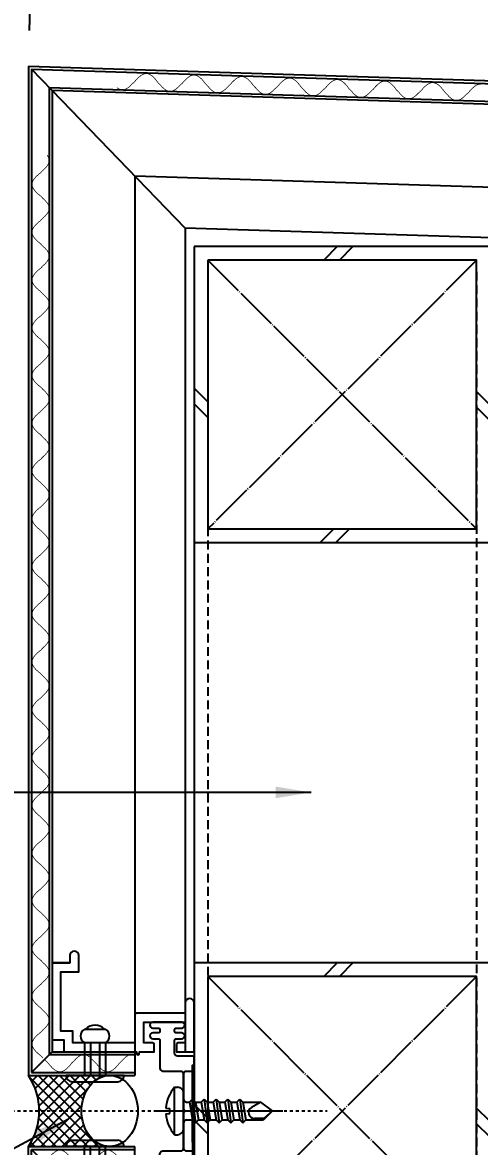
# Model space of a CAD drawing. Header units: millimetres. Extents: x 3549 to 7984, y 668 to 4080.
# Drawn here: x 3952.9 to 4030.1, y 3480.4 to 3670.2 of the extents above; entities that cross this region are included whole.
import ezdxf

# ---------------------------------------------------------------- set-up
doc = ezdxf.new("R2010")
doc.units = ezdxf.units.MM
for name, pattern in [('CENTER', [7.75, 7.25, -0.25, 0, -0.25]), ('HIDDEN', [0.375, 0.25, -0.125]), ('HIDDEN2', [1, 0.5, -0.5])]:
    doc.linetypes.add(name, pattern=pattern)
doc.layers.get('Defpoints').update_dxf_attribs({"color": 211})
for name, color, linetype in [('.1 text box', 7, 'Continuous'), ('3', 3, 'Continuous'), ('4', 4, 'Continuous'), ('A-SECT-WALL', 52, 'Continuous'), ('BOARD', 55, 'Continuous'), ('Bolt', 1, 'Continuous'), ('Dims', 1, 'Continuous'), ('PI', 6, 'Continuous'), ('TEXT', 2, 'Continuous')]:
    doc.layers.add(name, color=color, linetype=linetype)
doc.layers.add('NT Panel', color=7, linetype='Continuous', true_color=0xbfff7f)
doc.styles.get("Standard").update_dxf_attribs({"font": 'arial.ttf'})
doc.dimstyles.new('Telling', dxfattribs={"dimscale": 2, "dimtxt": 3, "dimasz": 3, "dimexe": 1, "dimexo": 3, "dimgap": 1, "dimtad": 1, "dimdec": 1, "dimrnd": 1, "dimdsep": 46, "dimtxsty": 'Standard', "dimcen": 3, "dimclrd": 1, "dimclre": 1, "dimclrt": 2, "dimadec": 0, "dimazin": 0, "dimtfac": 1, "dimtdec": 1, "dimtofl": 0, "dimtmove": 0, "dimatfit": 0, "dimfxl": 1, "dimtolj": 1, "dimtzin": 0, "dimlwe": -1, "dimarcsym": 0})

# ---------------------------------------------------------------- blocks, each defined once
blk = doc.blocks.new('50')
at = {"color": 1, "linetype": 'CENTER'}
for p, q in [((-3.97, -22.7), (-49.37, 22.7)), ((-3.97, 22.7), (-49.37, -22.7))]:
    blk.add_line(p, q, dxfattribs=at)
at = {"layer": 'PI', "color": 9}
for p, q in [((-31.12, 25), (-28.82, 22.7)), ((-28.47, 25), (-26.17, 22.7)), ((-49.37, 1.24), (-51.67, -1.06)), ((-1.67, 1.82), (-3.97, -0.48)), ((-49.37, -1.41), (-51.67, -3.71)), ((-1.67, -0.83), (-3.97, -3.13)), ((-30.54, -22.7), (-28.24, -25)), ((-27.89, -22.7), (-25.59, -25))]:
    blk.add_line(p, q, dxfattribs=at)
at = {"layer": 'PI', "color": 4}
for points in [[(-1.67, -25), (-51.67, -25), (-51.67, 25), (-1.67, 25)], [(-3.97, -22.7), (-49.37, -22.7), (-49.37, 22.7), (-3.97, 22.7)]]:
    blk.add_lwpolyline(points, close=True, dxfattribs=at)
blk = doc.blocks.new('*D38')
at = {"layer": 'Defpoints', "color": 0, "transparency": 16777216}
for p in [(3953.87, 3492.38), (3701.16, 3480.38), (3953.87, 3480.38)]:
    blk.add_point(p, dxfattribs=at)
at = {"layer": 'Dims', "color": 1, "lineweight": -2, "transparency": 16777216}
for p, q in [((3701.16, 3498.38), (3701.16, 3504.38)), ((3701.16, 3474.38), (3701.16, 3468.38))]:
    blk.add_line(p, q, dxfattribs=at)
at = {"layer": 'Dims', "color": 1, "transparency": 16777216}
for p, q in [((3947.87, 3492.38), (3699.16, 3492.38)), ((3947.87, 3480.38), (3699.16, 3480.38))]:
    blk.add_line(p, q, dxfattribs=at)
for points in [[(3700.16, 3498.38), (3702.16, 3498.38), (3701.16, 3492.38)], [(3700.16, 3474.38), (3702.16, 3474.38), (3701.16, 3480.38)]]:
    blk.add_solid(points, dxfattribs=at)
at = {"layer": 'Dims', "color": 2, "transparency": 16777216, "insert": (3696.14, 3486.38), "char_height": 6, "attachment_point": 5, "rotation": 90}
blk.add_mtext('\\A1;12', dxfattribs=at)
blk = doc.blocks.new('*D40')
at = {"layer": 'Defpoints', "color": 0, "transparency": 16777216}
for p in [(3953.64, 3662.87), (3701.16, 3492.38), (3953.87, 3492.38)]:
    blk.add_point(p, dxfattribs=at)
at = {"layer": 'Dims', "color": 1, "transparency": 16777216}
for p, q in [((3947.64, 3662.87), (3699.16, 3662.87)), ((3947.87, 3492.38), (3699.16, 3492.38))]:
    blk.add_line(p, q, dxfattribs=at)
at = {"layer": 'Dims', "color": 1, "lineweight": -2, "transparency": 16777216}
blk.add_line((3701.16, 3656.87), (3701.16, 3498.38), dxfattribs=at)
at = {"layer": 'Dims', "color": 1, "transparency": 16777216}
for points in [[(3700.16, 3656.87), (3702.16, 3656.87), (3701.16, 3662.87)], [(3700.16, 3498.38), (3702.16, 3498.38), (3701.16, 3492.38)]]:
    blk.add_solid(points, dxfattribs=at)
at = {"layer": 'Dims', "color": 2, "transparency": 16777216, "insert": (3696.11, 3581.24), "char_height": 6, "attachment_point": 5, "rotation": 90}
blk.add_mtext('\\A1;ALUMIX FLUX "DIM"', dxfattribs=at)
blk = doc.blocks.new('*D42')
at = {"layer": 'Defpoints', "color": 0, "transparency": 16777216}
for p in [(3955.29, 3707.56), (3953.87, 3662.87), (4427.87, 3647.85)]:
    blk.add_point(p, dxfattribs=at)
at = {"layer": 'Dims', "color": 1, "transparency": 16777216}
for p, q in [((3954.06, 3668.86), (3955.35, 3709.56)), ((4428.06, 3653.85), (4429.35, 3694.55))]:
    blk.add_line(p, q, dxfattribs=at)
at = {"layer": 'Dims', "color": 1, "lineweight": -2, "transparency": 16777216}
blk.add_line((4423.29, 3692.74), (3961.28, 3707.37), dxfattribs=at)
at = {"layer": 'Dims', "color": 1, "transparency": 16777216}
for points in [[(3961.32, 3708.37), (3961.25, 3706.37), (3955.29, 3707.56)], [(4423.32, 3693.74), (4423.26, 3691.74), (4429.29, 3692.55)]]:
    blk.add_solid(points, dxfattribs=at)
at = {"layer": 'Dims', "color": 2, "transparency": 16777216, "insert": (4192.45, 3705.05), "char_height": 6, "attachment_point": 5, "rotation": 358.1861}
blk.add_mtext('\\A1;VAR', dxfattribs=at)
blk = doc.blocks.new('SLIDE-MOLD')
at = {"layer": '.1 text box', "color": 7, "ltscale": 0.8, "true_color": 0xffffff, "elevation": 0}
blk.add_lwpolyline([(27951.36, 11468.84), (27951.36, 11465.84), (27951.36, 11468.84), (27964.36, 11468.84), (27964.36, 11466.84), (27966.36, 11466.84), (27966.36, 11454.59), (27966.74, 11454.52, -0.679596), (27966.74, 11454.15), (27966.36, 11454.09), (27966.36, 11451.59), (27965.11, 11451.59, -0.414214), (27964.86, 11451.84), (27964.86, 11453.34), (27961.36, 11453.34), (27961.36, 11446.34), (27964.86, 11446.34), (27964.86, 11447.59, -0.414214), (27965.11, 11447.84), (27966.36, 11447.84), (27966.36, 11445.09, -0.414214), (27966.11, 11444.84), (27958.11, 11444.84, -1), (27958.11, 11446.34), (27959.86, 11446.34), (27959.86, 11454.59, -0.414214), (27960.11, 11454.84), (27964.86, 11454.84), (27964.86, 11465.34), (27962.86, 11465.34), (27962.86, 11467.34), (27952.86, 11467.34), (27952.86, 11464.34), (27950.11, 11464.34, -1), (27950.11, 11465.84), (27951.36, 11465.84)], format="xyb", dxfattribs=at)
blk.add_lwpolyline([(27982.86, 11444.84), (27981.86, 11444.84, -0.414214), (27981.61, 11445.09), (27981.61, 11445.14), (27968.61, 11445.14), (27968.61, 11445.09, -0.414214), (27968.36, 11444.84), (27967.36, 11444.84, -0.414214), (27967.11, 11445.09), (27967.11, 11447.64, 0.414214), (27966.61, 11448.14), (27964.41, 11448.14, 0.414214), (27964.16, 11447.89), (27964.16, 11446.94, -1), (27963.16, 11446.94), (27963.16, 11447.89, 0.414214), (27962.91, 11448.14), (27962.61, 11448.14, 0.414214), (27962.36, 11447.89), (27962.36, 11446.94, -1), (27961.36, 11446.94), (27961.36, 11451.84, -1), (27962.36, 11451.84), (27962.36, 11450.89, 0.414214), (27962.61, 11450.64), (27962.91, 11450.64, 0.414214), (27963.16, 11450.89), (27963.16, 11451.84, -1), (27964.16, 11451.84), (27964.16, 11450.89, 0.414214), (27964.41, 11450.64), (27969.12, 11450.64, -0.414214), (27969.62, 11450.14), (27969.62, 11447.14, 0.414214), (27970.12, 11446.64), (27976.06, 11446.64), (27976.36, 11446.34), (27976.66, 11446.64), (27982.61, 11446.64, -0.414214), (27983.11, 11446.14), (27983.11, 11445.09, -0.414214)], format="xyb", close=True, dxfattribs=at)
blk = doc.blocks.new('피스')
at = {"color": 1, "linetype": 'CENTER'}
for p, q in [((0, 4.99), (0, -16.77)), ((-0.5, 2.98), (-0.4, 2.3)), ((0.5, 2.98), (0.4, 2.3))]:
    blk.add_line(p, q, dxfattribs=at)
at = {"color": 6}
for p, q in [((-0.4, 2.3), (0.4, 2.3)), ((-4, 1.5), (-4, 1)), ((-4, 1.5), (4, 1.5)), ((-3, 0), (3, 0)), ((4, 1.5), (4, 1)), ((2, -1.5), (-2, -2)), ((-1.5, -1.5), (-2, -2)), ((-1.5, -0.5), (-1.5, -1.5)), ((1.5, -1), (-1.5, -1.5)), ((1.5, -0.5), (1.5, -1)), ((1.5, -1), (2, -1.5)), ((2, -1.5), (1.5, -2)), ((-2, -2), (-1.5, -2.5)), ((-1.5, -3.5), (-2, -4)), ((2, -3.5), (-2, -4)), ((1.5, -2), (-1.5, -2.5)), ((-1.5, -2.5), (-1.5, -3.5)), ((1.5, -3), (-1.5, -3.5)), ((1.5, -2), (1.5, -3)), ((1.5, -3), (2, -3.5)), ((2, -3.5), (1.5, -4)), ((-2, -4), (-1.5, -4.5)), ((-1.5, -5.5), (-2, -6)), ((2, -5.5), (-2, -6)), ((1.5, -4), (-1.5, -4.5)), ((-1.5, -4.5), (-1.5, -5.5)), ((1.5, -5), (-1.5, -5.5)), ((1.5, -4), (1.5, -5)), ((1.5, -5), (2, -5.5)), ((2, -5.5), (1.5, -6)), ((-2, -6), (-1.5, -6.5)), ((-1.5, -7.5), (-2, -8)), ((2, -7.5), (-2, -8)), ((1.5, -6), (-1.5, -6.5)), ((-1.5, -6.5), (-1.5, -7.5)), ((1.5, -7), (-1.5, -7.5)), ((1.5, -6), (1.5, -7)), ((1.5, -7), (2, -7.5)), ((2, -7.5), (1.5, -8)), ((-2, -8), (-1.5, -8.5)), ((1.5, -8), (-1.5, -8.5)), ((-1.5, -8.5), (-1.5, -9.5)), ((1.5, -9), (-1.5, -9.5)), ((1.5, -8), (1.5, -9)), ((1.5, -9), (2, -9.5)), ((-1.5, -9.5), (-2, -10)), ((2, -9.5), (-2, -10)), ((-2, -10), (-1.5, -10.5)), ((1.5, -10), (-1.5, -10.5)), ((-1.5, -10.5), (-1.5, -13.5)), ((2, -9.5), (1.5, -10)), ((1.5, -10), (1.5, -13.03)), ((-1.27, -13.54), (-1.27, -11.97)), ((0, -15), (1.5, -13.03)), ((1.5, -13.03), (0.6, -11.47)), ((0, -15), (-1.5, -13.5)), ((0, -15), (-1.27, -13.54))]:
    blk.add_line(p, q, dxfattribs=at)
for centre, radius, start, end in [((0, -3.08), 6.08, 94.7146, 131.1121), ((0, -3.08), 6.08, 48.8879, 85.2854), ((-3, 1), 1, 180, 270), ((-2, -0.5), 0.5, 0, 90), ((2, -0.5), 0.5, 90, 180), ((3, 1), 1, 270, 0), ((-0.27, -11.97), 1, 30.0863, 180)]:
    blk.add_arc(centre, radius, start, end, dxfattribs=at)
blk = doc.blocks.new('N-SCREW')
at = {"color": 6}
blk.add_blockref('피스', (17.25, -1.03), dxfattribs=at)
blk = doc.blocks.new('FLUX_JOINT')
at = {"color": 1, "linetype": 'HIDDEN2'}
blk.add_line((2638.16, 3568.59), (2638.16, 3627.9), dxfattribs=at)
at = {"color": 18, "linetype": 'HIDDEN2', "true_color": 0x000000}
blk.add_line((2632.66, 3605.42), (2643.66, 3605.42), dxfattribs=at)
at = {"layer": 'BOARD', "const_width": 0.125}
for points in [[(2629.45, 3580.13), (2629.69, 3580.36), (2630.09, 3580.77), (2630.5, 3581.1), (2630.9, 3581.48), (2631.2, 3581.82), (2631.39, 3582.14), (2631.5, 3582.45), (2631.53, 3582.75), (2631.5, 3583.04), (2631.39, 3583.35), (2631.2, 3583.67), (2630.9, 3584.01), (2630.5, 3584.39), (2630.09, 3584.72), (2629.69, 3585.13), (2629.29, 3585.51), (2629, 3585.86), (2628.8, 3586.18), (2628.7, 3586.48), (2628.66, 3586.78), (2628.7, 3587.07), (2628.8, 3587.38), (2629, 3587.7), (2629.29, 3588.04), (2629.69, 3588.42), (2630.09, 3588.84), (2630.5, 3589.17), (2630.9, 3589.54), (2631.2, 3589.89), (2631.39, 3590.21), (2631.5, 3590.51), (2631.53, 3590.81), (2631.5, 3591.11), (2631.39, 3591.41), (2631.2, 3591.73), (2630.9, 3592.08), (2630.5, 3592.45), (2630.09, 3592.79), (2629.69, 3593.2), (2629.29, 3593.58), (2629, 3593.92), (2628.8, 3594.24), (2628.7, 3594.55), (2628.66, 3594.84), (2628.7, 3595.14), (2628.8, 3595.45)], [(2646.87, 3580.13), (2646.63, 3580.36), (2646.23, 3580.77), (2645.82, 3581.1), (2645.42, 3581.48), (2645.13, 3581.82), (2644.93, 3582.14), (2644.82, 3582.45), (2644.79, 3582.75), (2644.82, 3583.04), (2644.93, 3583.35), (2645.13, 3583.67), (2645.42, 3584.01), (2645.82, 3584.39), (2646.23, 3584.72), (2646.63, 3585.13), (2647.03, 3585.51), (2647.32, 3585.86), (2647.52, 3586.18), (2647.63, 3586.48), (2647.66, 3586.78), (2647.63, 3587.07), (2647.52, 3587.38), (2647.32, 3587.7), (2647.03, 3588.04), (2646.63, 3588.42), (2646.23, 3588.84), (2645.82, 3589.17), (2645.42, 3589.54), (2645.13, 3589.89), (2644.93, 3590.21), (2644.82, 3590.51), (2644.79, 3590.81), (2644.82, 3591.11), (2644.93, 3591.41), (2645.13, 3591.73), (2645.42, 3592.08), (2645.82, 3592.45), (2646.23, 3592.79), (2646.63, 3593.2), (2647.03, 3593.58), (2647.32, 3593.92), (2647.52, 3594.24), (2647.63, 3594.55), (2647.66, 3594.84), (2647.63, 3595.14), (2647.52, 3595.45)], [(2607.6, 3580.58), (2607.94, 3580.29), (2608.32, 3579.89), (2608.73, 3579.49), (2609.06, 3579.08), (2609.44, 3578.68), (2609.79, 3578.38), (2610.11, 3578.19), (2610.41, 3578.08), (2610.71, 3578.05), (2611, 3578.08), (2611.31, 3578.19), (2611.63, 3578.38), (2611.97, 3578.68), (2612.35, 3579.08), (2612.68, 3579.49), (2613.1, 3579.89), (2613.47, 3580.29), (2613.82, 3580.58), (2614.14, 3580.78), (2614.44, 3580.88), (2614.74, 3580.92), (2615.04, 3580.88), (2615.34, 3580.78), (2615.66, 3580.58), (2616.01, 3580.29), (2616.38, 3579.89), (2616.8, 3579.49), (2617.13, 3579.08), (2617.51, 3578.68), (2617.85, 3578.38), (2618.17, 3578.19), (2618.48, 3578.08), (2618.77, 3578.05), (2619.07, 3578.08), (2619.37, 3578.19), (2619.69, 3578.38), (2620.04, 3578.68), (2620.42, 3579.08), (2620.75, 3579.49), (2621.16, 3579.89), (2621.54, 3580.29), (2621.88, 3580.58), (2622.21, 3580.78), (2622.51, 3580.88), (2622.81, 3580.92), (2623.1, 3580.88), (2623.41, 3580.78), (2623.73, 3580.58), (2624.07, 3580.29), (2624.45, 3579.89), (2624.87, 3579.49), (2625.2, 3579.08), (2625.57, 3578.68), (2625.92, 3578.38), (2626.24, 3578.19), (2626.54, 3578.08), (2626.84, 3578.05), (2627.14, 3578.08), (2627.44, 3578.19), (2627.76, 3578.38), (2628.11, 3578.68), (2628.48, 3579.08), (2628.81, 3579.49), (2629.23, 3579.89)], [(2668.38, 3580.29), (2668.01, 3579.89), (2667.59, 3579.49), (2667.26, 3579.08), (2666.88, 3578.68), (2666.54, 3578.38), (2666.22, 3578.19), (2665.91, 3578.08), (2665.62, 3578.05), (2665.32, 3578.08), (2665.02, 3578.19), (2664.69, 3578.38), (2664.35, 3578.68), (2663.97, 3579.08), (2663.64, 3579.49), (2663.23, 3579.89), (2662.85, 3580.29), (2662.5, 3580.58), (2662.18, 3580.78), (2661.88, 3580.88), (2661.58, 3580.92), (2661.29, 3580.88), (2660.98, 3580.78), (2660.66, 3580.58), (2660.32, 3580.29), (2659.94, 3579.89), (2659.52, 3579.49), (2659.19, 3579.08), (2658.82, 3578.68), (2658.47, 3578.38), (2658.15, 3578.19), (2657.85, 3578.08), (2657.55, 3578.05), (2657.25, 3578.08), (2656.95, 3578.19), (2656.63, 3578.38), (2656.28, 3578.68), (2655.91, 3579.08), (2655.58, 3579.49), (2655.16, 3579.89), (2654.78, 3580.29), (2654.44, 3580.58), (2654.12, 3580.78), (2653.81, 3580.88), (2653.52, 3580.92), (2653.22, 3580.88), (2652.92, 3580.78), (2652.6, 3580.58), (2652.25, 3580.29), (2651.87, 3579.89), (2651.46, 3579.49), (2651.13, 3579.08), (2650.75, 3578.68), (2650.41, 3578.38), (2650.08, 3578.19), (2649.78, 3578.08), (2649.48, 3578.05), (2649.19, 3578.08), (2648.88, 3578.19), (2648.56, 3578.38), (2648.22, 3578.68), (2647.84, 3579.08), (2647.51, 3579.49), (2647.09, 3579.89)]]:
    blk.add_lwpolyline(points, dxfattribs=at)
at = {"layer": 'Bolt', "linetype": 'Continuous', "ltscale": 3}
for p, q in [((2632.16, 3593.57), (2632.16, 3583.77)), ((2644.16, 3593.57), (2644.16, 3583.77)), ((2626.66, 3590.42, 0), (2626.66, 3586.92, 0)), ((2649.66, 3590.42, 0), (2649.66, 3586.92, 0))]:
    blk.add_line(p, q, dxfattribs=at)
at = {"layer": 'Bolt'}
for p, q in [((2633.21, 3584.82), (2633.21, 3592.52)), ((2643.11, 3584.82), (2643.11, 3592.52)), ((2624.35, 3586.92), (2624.35, 3590.42)), ((2626.66, 3590.42, 0), (2632.16, 3590.42, 0)), ((2649.66, 3590.42, 0), (2644.16, 3590.42, 0)), ((2651.98, 3586.92), (2651.98, 3590.42)), ((2626.66, 3589.42, 0), (2632.16, 3589.42, 0)), ((2649.66, 3589.42, 0), (2644.16, 3589.42, 0)), ((2626.66, 3587.92, 0), (2632.16, 3587.92, 0)), ((2626.66, 3586.92, 0), (2632.16, 3586.92, 0)), ((2649.66, 3587.92, 0), (2644.16, 3587.92, 0)), ((2649.66, 3586.92, 0), (2644.16, 3586.92, 0))]:
    blk.add_line(p, q, dxfattribs=at)
for centre, radius, start, end in [((2632.16, 3592.52), 1.05, 0, 90), ((2644.16, 3592.52), 1.05, 90, 180), ((2625.85, 3588.67), 2.2, 133.0029, 226.9971), ((2625.5, 3589.82, 0), 1.3, 27.3471, 152.6529), ((2650.82, 3589.82, 0), 1.3, 27.3471, 152.6529), ((2650.47, 3588.67), 2.2, 313.0029, 46.9971), ((2625.5, 3587.52, 0), 1.3, 207.3471, 332.6529), ((2650.82, 3587.52, 0), 1.3, 207.3471, 332.6529), ((2632.16, 3584.82), 1.05, 270, 0), ((2644.16, 3584.82), 1.05, 180, 270)]:
    blk.add_arc(centre, radius, start, end, dxfattribs=at)
at = {"layer": 'NT Panel', "color": 30, "true_color": 0xff7f00}
for p, q in [((2628.16, 3595.42), (2632.16, 3595.42)), ((2628.16, 3581.42), (2628.16, 3595.42)), ((2632.16, 3577.42), (2632.16, 3595.42)), ((2648.16, 3595.42), (2644.16, 3595.42)), ((2644.16, 3577.42), (2644.16, 3595.42)), ((2648.16, 3581.42), (2648.16, 3595.42)), ((2608.16, 3581.42), (2628.16, 3581.42)), ((2668.16, 3581.42), (2648.16, 3581.42)), ((2608.16, 3577.42), (2632.16, 3577.42)), ((2668.16, 3577.42), (2644.16, 3577.42))]:
    blk.add_line(p, q, dxfattribs=at)
at = {"layer": 'NT Panel', "color": 5, "true_color": 0x0000ff}
for p, q in [((2628.66, 3595.42), (2628.66, 3580.92)), ((2631.66, 3577.92), (2631.66, 3595.42)), ((2644.66, 3577.92), (2644.66, 3595.42)), ((2647.66, 3595.42), (2647.66, 3580.92)), ((2608.16, 3580.92), (2628.66, 3580.92)), ((2631.66, 3577.92), (2628.16, 3581.42)), ((2644.66, 3577.92), (2648.16, 3581.42)), ((2668.16, 3580.92), (2647.66, 3580.92)), ((2608.16, 3577.92), (2631.66, 3577.92)), ((2668.16, 3577.92), (2644.66, 3577.92))]:
    blk.add_line(p, q, dxfattribs=at)
at = {"rotation": 180}
blk.add_blockref('N-SCREW', (2655.41, 3602.59), dxfattribs=at)
at = {"layer": 'TEXT', "xscale": -1, "rotation": 180}
blk.add_blockref('SLIDE-MOLD', (-25338.2, 15050.26, 0), dxfattribs=at)
at = {"layer": 'TEXT', "rotation": 180}
blk.add_blockref('SLIDE-MOLD', (30614.53, 15050.26, 0), dxfattribs=at)

msp = doc.modelspace()

# ---------------------------------------------------------------- hatches: boundary and pattern name
at = {"layer": 'BOARD'}
h = msp.add_hatch(dxfattribs=at)
h.set_pattern_fill('ANSI37', color=256, scale=0.4, angle=90, style=0)
h.set_pattern_definition([(135, (34242.2624, -17413.588), (-0.898025557, -0.898025557), []), (225, (34242.2624, -17413.588), (0.898025557, -0.898025557), [])])
edge = h.paths.add_edge_path()
edge.add_ellipse((3967.59, 3486.38), major_axis=(0, -6), ratio=0.793089, start_angle=180, end_angle=360)
edge.add_line((3967.59, 3480.38), (3953.87, 3480.38))
edge.add_arc((3944.91, 3486.38), 10.79, 326.2071, 393.7929)
edge.add_line((3953.87, 3492.38), (3967.59, 3492.38))

# ---------------------------------------------------------------- linework, layer by layer
at = {"layer": '3', "color": 4}
msp.add_line((3981.87, 3632.38), (3981.87, 3200.85), dxfattribs=at)
at = {"layer": 'A-SECT-WALL', "color": 5}
for p, q in [((3954.37, 3662.35), (3954.37, 3492.88)), ((3954.37, 3662.35), (4427.37, 3647.37)), ((3957.87, 3658.74), (3954.37, 3662.35)), ((3957.37, 3659.25), (3957.37, 3495.88)), ((3957.37, 3659.25), (4424.37, 3644.46))]:
    msp.add_line(p, q, dxfattribs=at)
at = {"layer": 'BOARD', "const_width": 0.125}
for points in [[(4030.25, 3659.82), (4029.95, 3659.79), (4029.65, 3659.7), (4029.32, 3659.51), (4028.97, 3659.23), (4028.58, 3658.84), (4028.23, 3658.44), (4027.81, 3658.06), (4027.42, 3657.67), (4027.06, 3657.39), (4026.73, 3657.2), (4026.43, 3657.1), (4026.13, 3657.08), (4025.83, 3657.12), (4025.53, 3657.24), (4025.22, 3657.44), (4024.88, 3657.75), (4024.52, 3658.16), (4024.12, 3658.57), (4023.8, 3658.99), (4023.44, 3659.4), (4023.1, 3659.71), (4022.79, 3659.91), (4022.48, 3660.03), (4022.19, 3660.07), (4021.89, 3660.05), (4021.58, 3659.95), (4021.26, 3659.77), (4020.9, 3659.48), (4020.51, 3659.09), (4020.17, 3658.69), (4019.74, 3658.31), (4019.35, 3657.92), (4019, 3657.64), (4018.67, 3657.46), (4018.37, 3657.36), (4018.07, 3657.33), (4017.77, 3657.37), (4017.47, 3657.49), (4017.16, 3657.7), (4016.82, 3658), (4016.46, 3658.42), (4016.05, 3658.82), (4015.74, 3659.25), (4015.37, 3659.66), (4015.04, 3659.96), (4014.72, 3660.17), (4014.42, 3660.29), (4014.13, 3660.33), (4013.83, 3660.31), (4013.52, 3660.21), (4013.2, 3660.02), (4012.84, 3659.74), (4012.45, 3659.35), (4012.11, 3658.95), (4011.68, 3658.57), (4011.29, 3658.18), (4010.94, 3657.9), (4010.61, 3657.71), (4010.3, 3657.61), (4010.01, 3657.59), (4009.71, 3657.63), (4009.41, 3657.75), (4009.1, 3657.95), (4008.76, 3658.26), (4008.4, 3658.67), (4007.99, 3659.08), (4007.68, 3659.5), (4007.31, 3659.91), (4006.98, 3660.22), (4006.66, 3660.42), (4006.36, 3660.54), (4006.07, 3660.59), (4005.77, 3660.56), (4005.46, 3660.46), (4005.13, 3660.28), (4004.78, 3659.99), (4004.39, 3659.6), (4004.05, 3659.2), (4003.62, 3658.82), (4003.23, 3658.43), (4002.88, 3658.15), (4002.55, 3657.97), (4002.24, 3657.87), (4001.94, 3657.84), (4001.65, 3657.89), (4001.35, 3658), (4001.03, 3658.21), (4000.7, 3658.51), (4000.33, 3658.93), (3999.93, 3659.33), (3999.61, 3659.76), (3999.25, 3660.17), (3998.91, 3660.47), (3998.6, 3660.68), (3998.3, 3660.8), (3998, 3660.84), (3997.71, 3660.82), (3997.4, 3660.72), (3997.07, 3660.53), (3996.72, 3660.25), (3996.33, 3659.86), (3995.98, 3659.46), (3995.56, 3659.08), (3995.17, 3658.69), (3994.81, 3658.41), (3994.49, 3658.22), (3994.18, 3658.12), (3993.88, 3658.1), (3993.59, 3658.14), (3993.29, 3658.26), (3992.97, 3658.46), (3992.64, 3658.77), (3992.27, 3659.18), (3991.87, 3659.59), (3991.55, 3660.01), (3991.19, 3660.42), (3990.85, 3660.73), (3990.54, 3660.93), (3990.24, 3661.05), (3989.94, 3661.1), (3989.64, 3661.07), (3989.34, 3660.97), (3989.01, 3660.79), (3988.66, 3660.5), (3988.27, 3660.12), (3987.92, 3659.71), (3987.5, 3659.33), (3987.11, 3658.94), (3986.75, 3658.66), (3986.42, 3658.48), (3986.12, 3658.38), (3985.82, 3658.35), (3985.52, 3658.4), (3985.22, 3658.51), (3984.91, 3658.72), (3984.57, 3659.02), (3984.21, 3659.44), (3983.81, 3659.84), (3983.49, 3660.27), (3983.13, 3660.68), (3982.79, 3660.98), (3982.48, 3661.19), (3982.17, 3661.31), (3981.88, 3661.35), (3981.58, 3661.33), (3981.27, 3661.23), (3980.95, 3661.04), (3980.59, 3660.76), (3980.2, 3660.37), (3979.86, 3659.97), (3979.43, 3659.59), (3979.04, 3659.2), (3978.69, 3658.92), (3978.36, 3658.73), (3978.05, 3658.63), (3977.76, 3658.61), (3977.46, 3658.65), (3977.16, 3658.77), (3976.85, 3658.98), (3976.51, 3659.28), (3976.15, 3659.69), (3975.74, 3660.1), (3975.43, 3660.52), (3975.06, 3660.94), (3974.73, 3661.24), (3974.41, 3661.44), (3974.11, 3661.56), (3973.82, 3661.61), (3973.52, 3661.58), (3973.21, 3661.48), (3972.89, 3661.3), (3972.53, 3661.02), (3972.14, 3660.63), (3971.8, 3660.22), (3971.37, 3659.84), (3970.98, 3659.45), (3970.63, 3659.17), (3970.3, 3658.99), (3969.99, 3658.89), (3969.7, 3658.86), (3969.4, 3658.91), (3969.1, 3659.03), (3968.79, 3659.23)], [(3955.94, 3507.74), (3956.34, 3508.16), (3956.74, 3508.53), (3957.03, 3508.88), (3957.23, 3509.2), (3957.34, 3509.5), (3957.37, 3509.8), (3957.34, 3510.1), (3957.23, 3510.4), (3957.03, 3510.72), (3956.74, 3511.07), (3956.34, 3511.44), (3955.94, 3511.86), (3955.53, 3512.19), (3955.13, 3512.57), (3954.84, 3512.91), (3954.64, 3513.23), (3954.53, 3513.54), (3954.5, 3513.83), (3954.53, 3514.13), (3954.64, 3514.43), (3954.84, 3514.75), (3955.13, 3515.1), (3955.53, 3515.48), (3955.94, 3515.81), (3956.34, 3516.22), (3956.74, 3516.6), (3957.03, 3516.94), (3957.23, 3517.26), (3957.34, 3517.57), (3957.37, 3517.87), (3957.34, 3518.16), (3957.23, 3518.47), (3957.03, 3518.79), (3956.74, 3519.13), (3956.34, 3519.51), (3955.94, 3519.92), (3955.53, 3520.26), (3955.13, 3520.63), (3954.84, 3520.98), (3954.64, 3521.3), (3954.53, 3521.6), (3954.5, 3521.9), (3954.53, 3522.2), (3954.64, 3522.5), (3954.84, 3522.82), (3955.13, 3523.17), (3955.53, 3523.54), (3955.94, 3523.87), (3956.34, 3524.29), (3956.74, 3524.67), (3957.03, 3525.01), (3957.23, 3525.33), (3957.34, 3525.64), (3957.37, 3525.93), (3957.34, 3526.23), (3957.23, 3526.53), (3957.03, 3526.85), (3956.74, 3527.2), (3956.34, 3527.58), (3955.94, 3527.99), (3955.53, 3528.32), (3955.13, 3528.7), (3954.84, 3529.04), (3954.64, 3529.36), (3954.53, 3529.67), (3954.5, 3529.96), (3954.53, 3530.26), (3954.64, 3530.57), (3954.84, 3530.89), (3955.13, 3531.23), (3955.53, 3531.61), (3955.94, 3531.94), (3956.34, 3532.35), (3956.74, 3532.73), (3957.03, 3533.08), (3957.23, 3533.4), (3957.34, 3533.7), (3957.37, 3534), (3957.34, 3534.29), (3957.23, 3534.6), (3957.03, 3534.92), (3956.74, 3535.26), (3956.34, 3535.64), (3955.94, 3536.06), (3955.53, 3536.39), (3955.13, 3536.76), (3954.84, 3537.11), (3954.64, 3537.43), (3954.53, 3537.73), (3954.5, 3538.03), (3954.53, 3538.33), (3954.64, 3538.63), (3954.84, 3538.95), (3955.13, 3539.3), (3955.53, 3539.67), (3955.94, 3540), (3956.34, 3540.42), (3956.74, 3540.8), (3957.03, 3541.14), (3957.23, 3541.46), (3957.34, 3541.77), (3957.37, 3542.06), (3957.34, 3542.36), (3957.23, 3542.66), (3957.03, 3542.99), (3956.74, 3543.33), (3956.34, 3543.71), (3955.94, 3544.12), (3955.53, 3544.45), (3955.13, 3544.83), (3954.84, 3545.18), (3954.64, 3545.5), (3954.53, 3545.8), (3954.5, 3546.1), (3954.53, 3546.39), (3954.64, 3546.7), (3954.84, 3547.02), (3955.13, 3547.36), (3955.53, 3547.74), (3955.94, 3548.07), (3956.34, 3548.49), (3956.74, 3548.86), (3957.03, 3549.21), (3957.23, 3549.53), (3957.34, 3549.83), (3957.37, 3550.13), (3957.34, 3550.43), (3957.23, 3550.73), (3957.03, 3551.05), (3956.74, 3551.4), (3956.34, 3551.77), (3955.94, 3552.19), (3955.53, 3552.52), (3955.13, 3552.9), (3954.84, 3553.24), (3954.64, 3553.56), (3954.53, 3553.87), (3954.5, 3554.16), (3954.53, 3554.46), (3954.64, 3554.76), (3954.84, 3555.08), (3955.13, 3555.43), (3955.53, 3555.81), (3955.94, 3556.14), (3956.34, 3556.55), (3956.74, 3556.93), (3957.03, 3557.27), (3957.23, 3557.6), (3957.34, 3557.9), (3957.37, 3558.2), (3957.34, 3558.49), (3957.23, 3558.8), (3957.03, 3559.12), (3956.74, 3559.46), (3956.34, 3559.84), (3955.94, 3560.26), (3955.53, 3560.59), (3955.13, 3560.96), (3954.84, 3561.31), (3954.64, 3561.63), (3954.53, 3561.93), (3954.5, 3562.23), (3954.53, 3562.53), (3954.64, 3562.83), (3954.84, 3563.15), (3955.13, 3563.5), (3955.53, 3563.87), (3955.94, 3564.2), (3956.34, 3564.62), (3956.74, 3565), (3957.03, 3565.34), (3957.23, 3565.66), (3957.34, 3565.97), (3957.37, 3566.26), (3957.34, 3566.56), (3957.23, 3566.86), (3957.03, 3567.18), (3956.74, 3567.53), (3956.34, 3567.91), (3955.94, 3568.32), (3955.53, 3568.65), (3955.13, 3569.03), (3954.84, 3569.37), (3954.64, 3569.69), (3954.53, 3570), (3954.5, 3570.3), (3954.53, 3570.59), (3954.64, 3570.9), (3954.84, 3571.22), (3955.13, 3571.56), (3955.53, 3571.94), (3955.94, 3572.27), (3956.34, 3572.68), (3956.74, 3573.06), (3957.03, 3573.41), (3957.23, 3573.73), (3957.34, 3574.03), (3957.37, 3574.33), (3957.34, 3574.62), (3957.23, 3574.93), (3957.03, 3575.25), (3956.74, 3575.59), (3956.34, 3575.97), (3955.94, 3576.39), (3955.53, 3576.72), (3955.13, 3577.1), (3954.84, 3577.44), (3954.64, 3577.76), (3954.53, 3578.07), (3954.5, 3578.36), (3954.53, 3578.66), (3954.64, 3578.96), (3954.84, 3579.28), (3955.13, 3579.63), (3955.53, 3580.01), (3955.94, 3580.34), (3956.34, 3580.75), (3956.74, 3581.13), (3957.03, 3581.47), (3957.23, 3581.79), (3957.34, 3582.1), (3957.37, 3582.39), (3957.34, 3582.69), (3957.23, 3583), (3957.03, 3583.32), (3956.74, 3583.66), (3956.34, 3584.04), (3955.94, 3584.45), (3955.53, 3584.78), (3955.13, 3585.16), (3954.84, 3585.51), (3954.64, 3585.83), (3954.53, 3586.13), (3954.5, 3586.43), (3954.53, 3586.72), (3954.64, 3587.03), (3954.84, 3587.35), (3955.13, 3587.69), (3955.53, 3588.07), (3955.94, 3588.4), (3956.34, 3588.82), (3956.74, 3589.19), (3957.03, 3589.54), (3957.23, 3589.86), (3957.34, 3590.16), (3957.37, 3590.46), (3957.34, 3590.76), (3957.23, 3591.06), (3957.03, 3591.38), (3956.74, 3591.73), (3956.34, 3592.1), (3955.94, 3592.52), (3955.53, 3592.85), (3955.13, 3593.23), (3954.84, 3593.57), (3954.64, 3593.89), (3954.53, 3594.2), (3954.5, 3594.49), (3954.53, 3594.79), (3954.64, 3595.09), (3954.84, 3595.42), (3955.13, 3595.76), (3955.53, 3596.14), (3955.94, 3596.47), (3956.34, 3596.88), (3956.74, 3597.26), (3957.03, 3597.61), (3957.23, 3597.93), (3957.34, 3598.23), (3957.37, 3598.53), (3957.34, 3598.82), (3957.23, 3599.13), (3957.03, 3599.45), (3956.74, 3599.79), (3956.34, 3600.17), (3955.94, 3600.59), (3955.53, 3600.92), (3955.13, 3601.29), (3954.84, 3601.64), (3954.64, 3601.96), (3954.53, 3602.26), (3954.5, 3602.56), (3954.53, 3602.86), (3954.64, 3603.16), (3954.84, 3603.48), (3955.13, 3603.83), (3955.53, 3604.2), (3955.94, 3604.53), (3956.34, 3604.95), (3956.74, 3605.33), (3957.03, 3605.67), (3957.23, 3605.99), (3957.34, 3606.3), (3957.37, 3606.59), (3957.34, 3606.89), (3957.23, 3607.19), (3957.03, 3607.51), (3956.74, 3607.86), (3956.34, 3608.24), (3955.94, 3608.65), (3955.53, 3608.98), (3955.13, 3609.36), (3954.84, 3609.7), (3954.64, 3610.03), (3954.53, 3610.33), (3954.5, 3610.63), (3954.53, 3610.92), (3954.64, 3611.23), (3954.84, 3611.55), (3955.13, 3611.89), (3955.53, 3612.27), (3955.94, 3612.6), (3956.34, 3613.02), (3956.74, 3613.39), (3957.03, 3613.74), (3957.23, 3614.06), (3957.34, 3614.36), (3957.37, 3614.66), (3957.34, 3614.96), (3957.23, 3615.26), (3957.03, 3615.58), (3956.74, 3615.93), (3956.34, 3616.3), (3955.94, 3616.72), (3955.53, 3617.05), (3955.13, 3617.43), (3954.84, 3617.77), (3954.64, 3618.09), (3954.53, 3618.4), (3954.5, 3618.69), (3954.53, 3618.99), (3954.64, 3619.29), (3954.84, 3619.61), (3955.13, 3619.96), (3955.53, 3620.34), (3955.94, 3620.67), (3956.34, 3621.08), (3956.74, 3621.46), (3957.03, 3621.8), (3957.23, 3622.12), (3957.34, 3622.43), (3957.37, 3622.73), (3957.34, 3623.02), (3957.23, 3623.33), (3957.03, 3623.65), (3956.74, 3623.99), (3956.34, 3624.37), (3955.94, 3624.78), (3955.53, 3625.11), (3955.13, 3625.49), (3954.84, 3625.84), (3954.64, 3626.16), (3954.53, 3626.46), (3954.5, 3626.76), (3954.53, 3627.05), (3954.64, 3627.36), (3954.84, 3627.68), (3955.13, 3628.02), (3955.53, 3628.4), (3955.94, 3628.73), (3956.34, 3629.15), (3956.74, 3629.52), (3957.03, 3629.87), (3957.23, 3630.19), (3957.34, 3630.49), (3957.37, 3630.79), (3957.34, 3631.09), (3957.23, 3631.39), (3957.03, 3631.71), (3956.74, 3632.06), (3956.34, 3632.43), (3955.94, 3632.85), (3955.53, 3633.18), (3955.13, 3633.56), (3954.84, 3633.9), (3954.64, 3634.22), (3954.53, 3634.53), (3954.5, 3634.82), (3954.53, 3635.12), (3954.64, 3635.42), (3954.84, 3635.75), (3955.13, 3636.09), (3955.53, 3636.47), (3955.94, 3636.8), (3956.34, 3637.21), (3956.74, 3637.59), (3957.03, 3637.94), (3957.23, 3638.26), (3957.34, 3638.56), (3957.37, 3638.86), (3957.34, 3639.15), (3957.23, 3639.46), (3957.03, 3639.78), (3956.74, 3640.12), (3956.34, 3640.5), (3955.94, 3640.92), (3955.53, 3641.25), (3955.13, 3641.62), (3954.84, 3641.97), (3954.64, 3642.29), (3954.53, 3642.59), (3954.5, 3642.89), (3954.53, 3643.19), (3954.64, 3643.49), (3954.84, 3643.81), (3955.13, 3644.16), (3955.53, 3644.53), (3955.94, 3644.86), (3956.34, 3645.28), (3956.74, 3645.66), (3957.03, 3646), (3957.23, 3646.32), (3957.34, 3646.63), (3957.37, 3646.92), (3957.34, 3647.22), (3957.23, 3647.52), (3957.03, 3647.84)], [(3955.94, 3507.74), (3956.34, 3508.16), (3956.74, 3508.53), (3957.03, 3508.88), (3957.23, 3509.2), (3957.34, 3509.5), (3957.37, 3509.8), (3957.34, 3510.1), (3957.23, 3510.4), (3957.03, 3510.72), (3956.74, 3511.07), (3956.34, 3511.44), (3955.94, 3511.86), (3955.53, 3512.19), (3955.13, 3512.57), (3954.84, 3512.91), (3954.64, 3513.23), (3954.53, 3513.54), (3954.5, 3513.83), (3954.53, 3514.13), (3954.64, 3514.43), (3954.84, 3514.75), (3955.13, 3515.1), (3955.53, 3515.48), (3955.94, 3515.81), (3956.34, 3516.22), (3956.74, 3516.6), (3957.03, 3516.94), (3957.23, 3517.26), (3957.34, 3517.57), (3957.37, 3517.87), (3957.34, 3518.16), (3957.23, 3518.47), (3957.03, 3518.79), (3956.74, 3519.13), (3956.34, 3519.51), (3955.94, 3519.92), (3955.53, 3520.26), (3955.13, 3520.63), (3954.84, 3520.98), (3954.64, 3521.3), (3954.53, 3521.6), (3954.5, 3521.9), (3954.53, 3522.2), (3954.64, 3522.5), (3954.84, 3522.82), (3955.13, 3523.17), (3955.53, 3523.54), (3955.94, 3523.87), (3956.34, 3524.29), (3956.74, 3524.67), (3957.03, 3525.01), (3957.23, 3525.33), (3957.34, 3525.64), (3957.37, 3525.93), (3957.34, 3526.23), (3957.23, 3526.53), (3957.03, 3526.85), (3956.74, 3527.2), (3956.34, 3527.58), (3955.94, 3527.99), (3955.53, 3528.32), (3955.13, 3528.7), (3954.84, 3529.04), (3954.64, 3529.36), (3954.53, 3529.67), (3954.5, 3529.96), (3954.53, 3530.26), (3954.64, 3530.57), (3954.84, 3530.89), (3955.13, 3531.23), (3955.53, 3531.61), (3955.94, 3531.94), (3956.34, 3532.35), (3956.74, 3532.73), (3957.03, 3533.08), (3957.23, 3533.4), (3957.34, 3533.7), (3957.37, 3534), (3957.34, 3534.29), (3957.23, 3534.6), (3957.03, 3534.92), (3956.74, 3535.26), (3956.34, 3535.64), (3955.94, 3536.06), (3955.53, 3536.39), (3955.13, 3536.76), (3954.84, 3537.11), (3954.64, 3537.43), (3954.53, 3537.73), (3954.5, 3538.03), (3954.53, 3538.33), (3954.64, 3538.63), (3954.84, 3538.95), (3955.13, 3539.3), (3955.53, 3539.67), (3955.94, 3540), (3956.34, 3540.42), (3956.74, 3540.8), (3957.03, 3541.14), (3957.23, 3541.46), (3957.34, 3541.77), (3957.37, 3542.06), (3957.34, 3542.36), (3957.23, 3542.66), (3957.03, 3542.99), (3956.74, 3543.33), (3956.34, 3543.71), (3955.94, 3544.12), (3955.53, 3544.45), (3955.13, 3544.83), (3954.84, 3545.18), (3954.64, 3545.5), (3954.53, 3545.8), (3954.5, 3546.1), (3954.53, 3546.39), (3954.64, 3546.7), (3954.84, 3547.02), (3955.13, 3547.36), (3955.53, 3547.74), (3955.94, 3548.07), (3956.34, 3548.49), (3956.74, 3548.86), (3957.03, 3549.21), (3957.23, 3549.53), (3957.34, 3549.83), (3957.37, 3550.13), (3957.34, 3550.43), (3957.23, 3550.73), (3957.03, 3551.05), (3956.74, 3551.4), (3956.34, 3551.77), (3955.94, 3552.19), (3955.53, 3552.52), (3955.13, 3552.9), (3954.84, 3553.24), (3954.64, 3553.56), (3954.53, 3553.87), (3954.5, 3554.16), (3954.53, 3554.46), (3954.64, 3554.76), (3954.84, 3555.08), (3955.13, 3555.43), (3955.53, 3555.81), (3955.94, 3556.14), (3956.34, 3556.55), (3956.74, 3556.93), (3957.03, 3557.27), (3957.23, 3557.6), (3957.34, 3557.9), (3957.37, 3558.2), (3957.34, 3558.49), (3957.23, 3558.8), (3957.03, 3559.12), (3956.74, 3559.46), (3956.34, 3559.84), (3955.94, 3560.26), (3955.53, 3560.59), (3955.13, 3560.96), (3954.84, 3561.31), (3954.64, 3561.63), (3954.53, 3561.93), (3954.5, 3562.23), (3954.53, 3562.53), (3954.64, 3562.83), (3954.84, 3563.15), (3955.13, 3563.5), (3955.53, 3563.87), (3955.94, 3564.2), (3956.34, 3564.62), (3956.74, 3565), (3957.03, 3565.34), (3957.23, 3565.66), (3957.34, 3565.97), (3957.37, 3566.26), (3957.34, 3566.56), (3957.23, 3566.86), (3957.03, 3567.18), (3956.74, 3567.53), (3956.34, 3567.91), (3955.94, 3568.32), (3955.53, 3568.65), (3955.13, 3569.03), (3954.84, 3569.37), (3954.64, 3569.69), (3954.53, 3570), (3954.5, 3570.3), (3954.53, 3570.59), (3954.64, 3570.9), (3954.84, 3571.22), (3955.13, 3571.56), (3955.53, 3571.94), (3955.94, 3572.27), (3956.34, 3572.68), (3956.74, 3573.06), (3957.03, 3573.41), (3957.23, 3573.73), (3957.34, 3574.03), (3957.37, 3574.33), (3957.34, 3574.62), (3957.23, 3574.93), (3957.03, 3575.25), (3956.74, 3575.59), (3956.34, 3575.97), (3955.94, 3576.39), (3955.53, 3576.72), (3955.13, 3577.1), (3954.84, 3577.44), (3954.64, 3577.76), (3954.53, 3578.07), (3954.5, 3578.36), (3954.53, 3578.66), (3954.64, 3578.96), (3954.84, 3579.28), (3955.13, 3579.63), (3955.53, 3580.01), (3955.94, 3580.34), (3956.34, 3580.75), (3956.74, 3581.13), (3957.03, 3581.47), (3957.23, 3581.79), (3957.34, 3582.1), (3957.37, 3582.39), (3957.34, 3582.69), (3957.23, 3583), (3957.03, 3583.32), (3956.74, 3583.66), (3956.34, 3584.04), (3955.94, 3584.45), (3955.53, 3584.78), (3955.13, 3585.16), (3954.84, 3585.51), (3954.64, 3585.83), (3954.53, 3586.13), (3954.5, 3586.43), (3954.53, 3586.72), (3954.64, 3587.03), (3954.84, 3587.35), (3955.13, 3587.69), (3955.53, 3588.07), (3955.94, 3588.4), (3956.34, 3588.82), (3956.74, 3589.19), (3957.03, 3589.54), (3957.23, 3589.86), (3957.34, 3590.16), (3957.37, 3590.46), (3957.34, 3590.76), (3957.23, 3591.06), (3957.03, 3591.38), (3956.74, 3591.73), (3956.34, 3592.1), (3955.94, 3592.52), (3955.53, 3592.85), (3955.13, 3593.23), (3954.84, 3593.57), (3954.64, 3593.89), (3954.53, 3594.2), (3954.5, 3594.49), (3954.53, 3594.79), (3954.64, 3595.09), (3954.84, 3595.42), (3955.13, 3595.76), (3955.53, 3596.14), (3955.94, 3596.47), (3956.34, 3596.88), (3956.74, 3597.26), (3957.03, 3597.61), (3957.23, 3597.93), (3957.34, 3598.23), (3957.37, 3598.53), (3957.34, 3598.82), (3957.23, 3599.13), (3957.03, 3599.45), (3956.74, 3599.79), (3956.34, 3600.17), (3955.94, 3600.59), (3955.53, 3600.92), (3955.13, 3601.29), (3954.84, 3601.64), (3954.64, 3601.96), (3954.53, 3602.26), (3954.5, 3602.56), (3954.53, 3602.86), (3954.64, 3603.16), (3954.84, 3603.48), (3955.13, 3603.83), (3955.53, 3604.2), (3955.94, 3604.53), (3956.34, 3604.95), (3956.74, 3605.33), (3957.03, 3605.67), (3957.23, 3605.99), (3957.34, 3606.3), (3957.37, 3606.59), (3957.34, 3606.89), (3957.23, 3607.19), (3957.03, 3607.51), (3956.74, 3607.86), (3956.34, 3608.24), (3955.94, 3608.65), (3955.53, 3608.98), (3955.13, 3609.36), (3954.84, 3609.7), (3954.64, 3610.03), (3954.53, 3610.33), (3954.5, 3610.63), (3954.53, 3610.92), (3954.64, 3611.23), (3954.84, 3611.55), (3955.13, 3611.89), (3955.53, 3612.27), (3955.94, 3612.6), (3956.34, 3613.02), (3956.74, 3613.39), (3957.03, 3613.74), (3957.23, 3614.06), (3957.34, 3614.36), (3957.37, 3614.66), (3957.34, 3614.96), (3957.23, 3615.26), (3957.03, 3615.58), (3956.74, 3615.93), (3956.34, 3616.3), (3955.94, 3616.72), (3955.53, 3617.05), (3955.13, 3617.43), (3954.84, 3617.77), (3954.64, 3618.09), (3954.53, 3618.4), (3954.5, 3618.69), (3954.53, 3618.99), (3954.64, 3619.29), (3954.84, 3619.61), (3955.13, 3619.96), (3955.53, 3620.34), (3955.94, 3620.67), (3956.34, 3621.08), (3956.74, 3621.46), (3957.03, 3621.8), (3957.23, 3622.12), (3957.34, 3622.43), (3957.37, 3622.73), (3957.34, 3623.02), (3957.23, 3623.33), (3957.03, 3623.65), (3956.74, 3623.99), (3956.34, 3624.37), (3955.94, 3624.78), (3955.53, 3625.11), (3955.13, 3625.49), (3954.84, 3625.84), (3954.64, 3626.16), (3954.53, 3626.46), (3954.5, 3626.76), (3954.53, 3627.05), (3954.64, 3627.36), (3954.84, 3627.68), (3955.13, 3628.02), (3955.53, 3628.4), (3955.94, 3628.73), (3956.34, 3629.15), (3956.74, 3629.52), (3957.03, 3629.87), (3957.23, 3630.19), (3957.34, 3630.49), (3957.37, 3630.79), (3957.34, 3631.09), (3957.23, 3631.39), (3957.03, 3631.71), (3956.74, 3632.06), (3956.34, 3632.43), (3955.94, 3632.85), (3955.53, 3633.18), (3955.13, 3633.56), (3954.84, 3633.9), (3954.64, 3634.22), (3954.53, 3634.53), (3954.5, 3634.82), (3954.53, 3635.12), (3954.64, 3635.42), (3954.84, 3635.75), (3955.13, 3636.09), (3955.53, 3636.47), (3955.94, 3636.8), (3956.34, 3637.21), (3956.74, 3637.59), (3957.03, 3637.94), (3957.23, 3638.26), (3957.34, 3638.56), (3957.37, 3638.86), (3957.34, 3639.15), (3957.23, 3639.46), (3957.03, 3639.78), (3956.74, 3640.12), (3956.34, 3640.5), (3955.94, 3640.92), (3955.53, 3641.25), (3955.13, 3641.62), (3954.84, 3641.97), (3954.64, 3642.29), (3954.53, 3642.59), (3954.5, 3642.89), (3954.53, 3643.19), (3954.64, 3643.49), (3954.84, 3643.81), (3955.13, 3644.16), (3955.53, 3644.53), (3955.94, 3644.86), (3956.34, 3645.28), (3956.74, 3645.66), (3957.03, 3646), (3957.23, 3646.32), (3957.34, 3646.63), (3957.37, 3646.92), (3957.34, 3647.22), (3957.23, 3647.52), (3957.03, 3647.84)]]:
    msp.add_lwpolyline(points, dxfattribs=at)
at = {"layer": 'BOARD'}
msp.add_arc((3944.91, 3486.38), 10.79, 326.2071, 33.7929, dxfattribs=at)
msp.add_ellipse((3967.59, 3486.38), major_axis=(0, -6), ratio=0.793089, dxfattribs=at)
at = {"layer": 'NT Panel', "color": 30, "true_color": 0xff7f00}
for q in [(3953.87, 3492.38), (4427.87, 3647.85)]:
    msp.add_line((3953.87, 3662.87), q, dxfattribs=at)
at = {"layer": 'NT Panel', "color": 9}
msp.add_line((3980.37, 3635.51), (3957.87, 3658.74), dxfattribs=at)
at = {"layer": 'NT Panel', "color": 30, "true_color": 0xff7f00}
msp.add_lwpolyline([(4374.87, 3548.31), (4423.87, 3548.31), (4423.87, 3643.98), (3957.87, 3658.74), (3957.87, 3496.38)], dxfattribs=at)
at = {"layer": 'NT Panel', "color": 9}
for points in [[(4374.87, 3562.31), (4409.87, 3562.31), (4409.87, 3630.42), (3971.87, 3644.29), (3971.87, 3496.38)], [(4374.87, 3570.81), (4401.37, 3570.81), (4401.37, 3622.18), (3980.37, 3635.51), (3980.37, 3496.38)]]:
    msp.add_lwpolyline(points, dxfattribs=at)
at = {"layer": 'PI', "color": 5, "linetype": 'HIDDEN', "ltscale": 6}
for p, q in [((3984.17, 3629.99), (3984.17, 3200.85)), ((4029.57, 3628.14), (4029.57, 3396.38))]:
    msp.add_line(p, q, dxfattribs=at)

# ---------------------------------------------------------------- block references
at = {"rotation": 270}
msp.add_blockref('FLUX_JOINT', (376.45, 6124.54), dxfattribs=at)
at = {"layer": '4', "xscale": -1, "rotation": 270}
for p in [(4006.87, 3634.06), (4006.87, 3513.05)]:
    msp.add_blockref('50', p, dxfattribs=at)

# ---------------------------------------------------------------- dimensions: what is measured, and where the dimension line sits
at = {"layer": 'Dims'}
dim = msp.add_aligned_dim(p1=(4427.87, 3647.85), p2=(3953.87, 3662.87), distance=-44.72, text='VAR', dimstyle='Telling', dxfattribs=at)
dim.commit()
dim.dimension.update_dxf_attribs({"geometry": '*D42', "text_midpoint": (4192.45, 3705.05)})
dim = msp.add_linear_dim(base=(3701.16, 3492.38), p1=(3953.64, 3662.87), p2=(3953.87, 3492.38), angle=270, text='ALUMIX FLUX "DIM"', dimstyle='Telling', dxfattribs=at)
dim.commit()
dim.dimension.update_dxf_attribs({"geometry": '*D40', "text_midpoint": (3701.16, 3581.24), "dimtype": 160})
dim = msp.add_linear_dim(base=(3701.16, 3480.38), p1=(3953.87, 3492.38), p2=(3953.87, 3480.38), angle=270, dimstyle='Telling', dxfattribs=at)
dim.commit()
dim.dimension.update_dxf_attribs({"geometry": '*D38', "text_midpoint": (3701.16, 3486.38), "dimtype": 160})

# ---------------------------------------------------------------- leaders
for points in [[(4001.61, 3540.19), (3868.33, 3540.19)], [(3960.67, 3485), (3898.02, 3451.46), (3871.39, 3451.46)]]:
    msp.add_leader(points, dimstyle='Telling', override={"dimgap": 1, "dimtad": 0}, dxfattribs=at)

doc.saveas('drawing.dxf')
